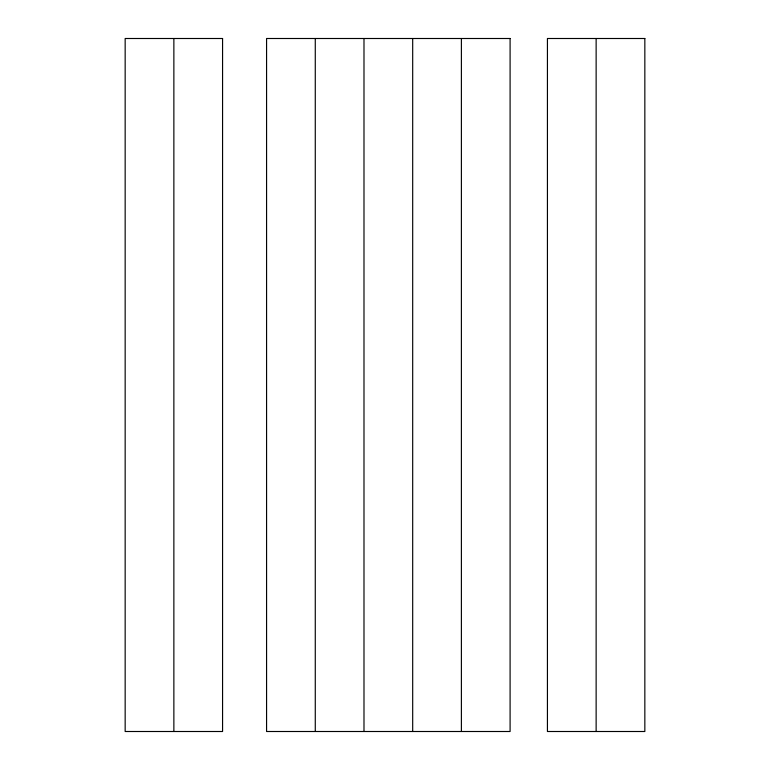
<?xml version="1.0" encoding="UTF-8"?>
<svg xmlns="http://www.w3.org/2000/svg" width="770" height="770" viewBox="0 0 770 770"><rect width="100%" height="100%" fill="white"/><g stroke="black" fill="none" stroke-linecap="round" stroke-linejoin="round"><path stroke-width="1.16" d="M596.134 38.5L596.134 731.5M461.394 38.5L461.394 731.5M412.691 38.5L412.691 731.5M363.989 38.5L363.989 731.5M315.276 38.5L315.276 731.5M173.866 38.5L173.866 731.5M222.569 38.5L125.163 38.5L125.163 731.5L222.569 731.5L222.569 38.5M510.096 38.5L266.574 38.5L266.574 731.5L510.096 731.5L510.096 38.5M644.837 38.5L547.432 38.5L547.432 731.5L644.837 731.5L644.837 38.5"/></g></svg>
